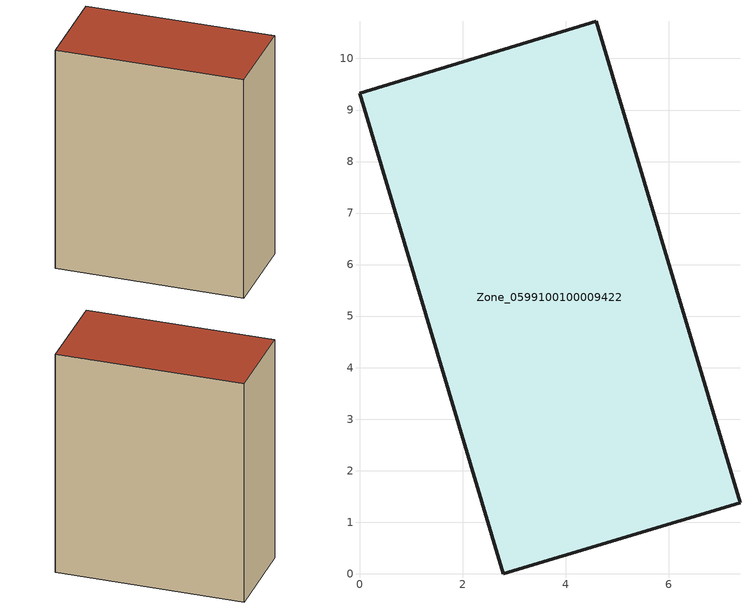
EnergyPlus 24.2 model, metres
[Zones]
Zone_0599100100009422
 floor ground (C_G): 0,9.33 4.59,10.72 7.38,1.38 2.79,0 z3.55
 wall outside (C_F): 4.59,10.72 0,9.33 2.79,0 7.38,1.38 4.59,10.72 z3.55:15.69
 roof outside (C_R): 2.79,0 7.38,1.38 4.59,10.72 0,9.33 z15.69
[BUILDING]
Pand.0599100100009422: North Axis=0; Terrain=City; Loads Convergence Tolerance Value=0.04; Temperature Convergence Tolerance Value=0.4; Solar Distribution=FullExterior; Maximum Number of Warmup Days=25; Minimum Number of Warmup Days=1
[Site:Location]
Rotterdam.The.Hague.AP_ZH_NLD Design_Conditions: Latitude=51.96; Longitude=4.45; Time Zone=1; Elevation=-4.5
[SITE:GROUNDTEMPERATURE:BUILDINGSURFACE]
18, 18, 18, 18, 18, 18, 18, 18, 18, 18, 18, 18
[MATERIAL] Thermal Absorptance=0.9; Solar Absorptance=0.7; Visible Absorptance=0.7
Name | Roughness | Thickness | Conductivity | Density | Specific Heat
G.TI.2015-2018 | MediumSmooth | 0.15 | 0.0428571 | 540 | 1210
F.TI.2015-2018 | Rough | 0.3 | 0.0666667 | 1920 | 840
R.TI.2015-2018 | MediumRough | 0.2 | 0.0333333 | 1500 | 1000
[CONSTRUCTION]
C_G: G.TI.2015-2018
C_F: F.TI.2015-2018
C_R: R.TI.2015-2018
[ZONE]
Zone_0599100100009422: Type=1; Multiplier=1; Ceiling Height=Autocalculate; Volume=Autocalculate; Floor Area=autocalculate; Part of Total Floor Area=Yes
[ZONEINFILTRATION:DESIGNFLOWRATE]
Infil_Zone_0599100100009422: Zone or ZoneList or Space or SpaceList=Zone_0599100100009422; Schedule=AlwaysOn; Design Flow Rate Calculation Method=Flow/Area; Flow Rate per Floor Area=0.0015; Constant Term Coefficient=1; Temperature Term Coefficient=0; Velocity Term Coefficient=0; Velocity Squared Term Coefficient=0
[HVACTEMPLATE:ZONE:IDEALLOADSAIRSYSTEM]
Zone_0599100100009422: Maximum Heating Supply Air Temperature=50; Minimum Cooling Supply Air Temperature=13; Maximum Heating Supply Air Humidity Ratio=0.0156; Minimum Cooling Supply Air Humidity Ratio=0.0077; Heating Limit=NoLimit; Cooling Limit=NoLimit; Dehumidification Control Type=ConstantSensibleHeatRatio; Cooling Sensible Heat Ratio=0.7; Dehumidification Setpoint=60; Humidification Control Type=None; Humidification Setpoint=30; Outdoor Air Method=None; Outdoor Air Flow Rate per Person=0.00944; Outdoor Air Flow Rate per Zone Floor Area=0; Outdoor Air Flow Rate per Zone=0; Demand Controlled Ventilation Type=None; Outdoor Air Economizer Type=NoEconomizer; Heat Recovery Type=None; Sensible Heat Recovery Effectiveness=0.7; Latent Heat Recovery Effectiveness=0.65
[ZONECONTROL:THERMOSTAT]
ThermostatControl_Zone_0599100100009422: Zone or ZoneList=Zone_0599100100009422; Control Type Schedule=DualSetpointControlType; Control 1=Thermostat_Zone_0599100100009422; Temperature Difference Between Cutout And Setpoint=0
[THERMOSTATSETPOINT:DUALSETPOINT]
Thermostat_Zone_0599100100009422: Heating Setpoint Temperature Schedule=HeatingSetpoint_Zone_0599100100009422; Cooling Setpoint Temperature Schedule=CoolingSetpoint_Zone_0599100100009422
[SCHEDULE:COMPACT]
HeatingSetpoint_Zone_0599100100009422: Through: 12/31, For: AllDays, Until: 24:00, 21
CoolingSetpoint_Zone_0599100100009422: Through: 12/31, For: AllDays, Until: 24:00, 24
DualSetpointControlType: Through: 12/31, For: AllDays, Until: 24:00, 4
AlwaysOn: Through: 12/31, For: AllDays, Until: 24:00, 1
